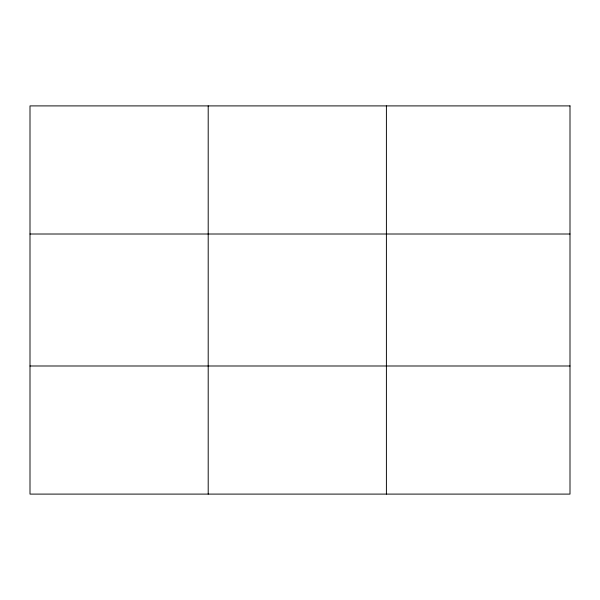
<?xml version="1.0" encoding="UTF-8"?>
<svg xmlns="http://www.w3.org/2000/svg" width="600" height="600" viewBox="0 0 600 600"><rect width="100%" height="100%" fill="white"/><g stroke="black" fill="none" stroke-linecap="round" stroke-linejoin="round"><path stroke-width="0.9" d="M208.2 105.9L208.2 494.1M386.4 105.9L386.4 494.1M30 234.007L570 234.007M30 365.993L570 365.993M570 105.9L570 494.1L30 494.1L30 105.9L570 105.9"/></g></svg>
